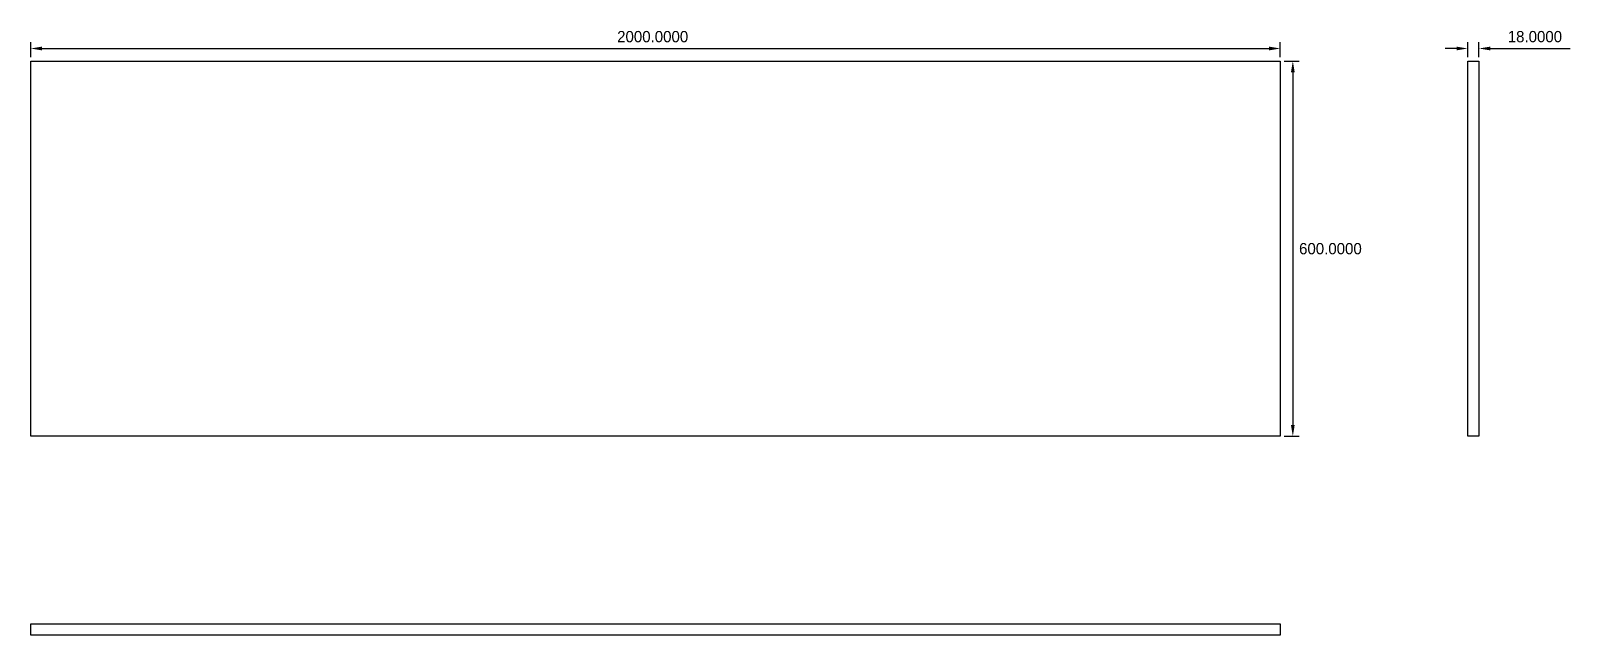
# Model space of a CAD drawing. Extents: x -2000 to 464, y -318 to 648.
import ezdxf

# ---------------------------------------------------------------- set-up
doc = ezdxf.new("R2010")
doc.units = 0
doc.header["$MEASUREMENT"] = 0
doc.layers.get('0').update_dxf_attribs({"linetype": 'CONTINUOUS'})
doc.layers.get('DEFPOINTS').update_dxf_attribs({"linetype": 'CONTINUOUS'})
doc.layers.add('实线', color=7, linetype='CONTINUOUS')
doc.layers.add('标注', color=7, linetype='CONTINUOUS')
doc.dimstyles.get("Standard").update_dxf_attribs({"dimtxt": 18, "dimasz": 18, "dimexe": 10, "dimexo": 6, "dimgap": 10, "dimtad": 2, "dimtih": 1, "dimtoh": 1, "dimdec": 4, "dimzin": 0, "dimdsep": 46, "dimtxsty": 'Standard', "dimcen": 0.09, "dimadec": 0, "dimazin": 0, "dimtfac": 1, "dimtdec": 4, "dimtofl": 0, "dimtmove": 2, "dimatfit": 3, "dimfxl": 1, "dimtolj": 1, "dimtzin": 0, "dimarcsym": 0})

# ---------------------------------------------------------------- blocks, each defined once
blk = doc.blocks.new('*U11')
at = {"layer": '标注', "color": 0, "linetype": 'Continuous'}
blk.add_text('2000.0000', height=18, dxfattribs=at).set_placement((-1061.5, 630))
blk = doc.blocks.new('*D10')
at = {"layer": 'DEFPOINTS', "color": 0}
for p in [(0, 620), (-2000, 600), (0, 600)]:
    blk.add_point(p, dxfattribs=at)
at = {"layer": '标注', "color": 0}
for p, q in [((-2000, 606), (-2000, 630)), ((-1982, 620), (-18, 620)), ((0, 606), (0, 630))]:
    blk.add_line(p, q, dxfattribs=at)
for points in [[(-1982, 623), (-1982, 617), (-2000, 620)], [(-18, 623), (-18, 617), (0, 620)]]:
    blk.add_solid(points, dxfattribs=at)
at = {"linetype": 'Continuous'}
blk.add_blockref('*U11', (0, 0), dxfattribs=at)
blk = doc.blocks.new('*U13')
at = {"layer": '标注', "color": 0, "linetype": 'Continuous'}
blk.add_text('600.0000', height=18, dxfattribs=at).set_placement((30, 291))
blk = doc.blocks.new('*D12')
at = {"layer": 'DEFPOINTS', "color": 0}
for p in [(0, 600), (0, 0), (20, 0)]:
    blk.add_point(p, dxfattribs=at)
at = {"layer": '标注', "color": 0}
for p, q in [((6, 600), (30, 600)), ((20, 582), (20, 18)), ((6, 0), (30, 0))]:
    blk.add_line(p, q, dxfattribs=at)
for points in [[(17, 582), (23, 582), (20, 600)], [(17, 18), (23, 18), (20, 0)]]:
    blk.add_solid(points, dxfattribs=at)
at = {"linetype": 'Continuous'}
blk.add_blockref('*U13', (0, 0), dxfattribs=at)
blk = doc.blocks.new('*U15')
at = {"color": 0, "linetype": 'Continuous'}
blk.add_text('18.0000', height=18, dxfattribs=at).set_placement((364, 630))
blk = doc.blocks.new('*D14')
at = {"color": 0, "linetype": 'Continuous'}
for p, q in [((282, 620), (264, 620)), ((300, 606), (300, 630)), ((318, 606), (318, 630)), ((336, 620), (464, 620))]:
    blk.add_line(p, q, dxfattribs=at)
for points in [[(282, 623), (282, 617), (300, 620)], [(336, 623), (336, 617), (318, 620)]]:
    blk.add_solid(points, dxfattribs=at)
at = {"layer": 'DEFPOINTS', "color": 0, "linetype": 'Continuous'}
for p in [(318, 620), (300, 600), (318, 600)]:
    blk.add_point(p, dxfattribs=at)
at = {"linetype": 'Continuous'}
blk.add_blockref('*U15', (0, 0), dxfattribs=at)

msp = doc.modelspace()

# ---------------------------------------------------------------- linework, layer by layer
at = {"layer": '实线'}
for points in [[(-2000, 0), (-2000, 600), (0, 600), (0, 0)], [(300, 0), (300, 600), (318, 600), (318, 0)], [(-2000, -318), (-2000, -300), (0, -300), (0, -318)]]:
    msp.add_lwpolyline(points, close=True, dxfattribs=at)

# ---------------------------------------------------------------- dimensions: what is measured, and where the dimension line sits
at = {"linetype": 'Continuous'}
dim = msp.add_aligned_dim(p1=(300, 600), p2=(318, 600), distance=20, dimstyle='Standard', dxfattribs=at)
dim.commit()
dim.dimension.update_dxf_attribs({"geometry": '*D14', "text_midpoint": (409, 639)})
at = {"layer": '标注'}
for p1, p2, picture, middle in [((-2000, 600), (0, 600), '*D10', (-1000, 639)), ((0, 600), (0, 0), '*D12', (84, 300))]:
    dim = msp.add_aligned_dim(p1=p1, p2=p2, distance=20, dimstyle='Standard', dxfattribs=at)
    dim.commit()
    dim.dimension.update_dxf_attribs({"geometry": picture, "text_midpoint": middle})

doc.saveas('drawing.dxf')
